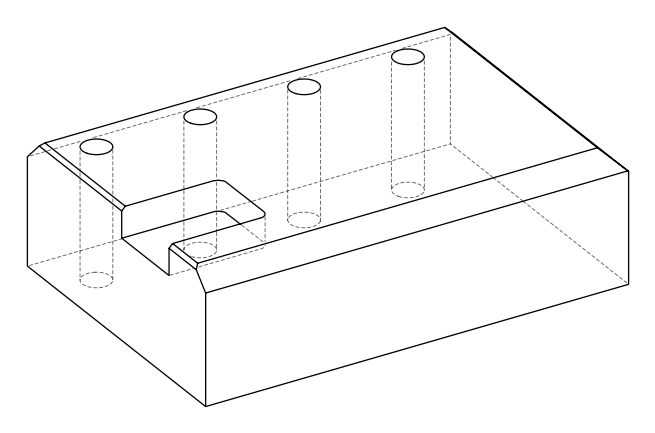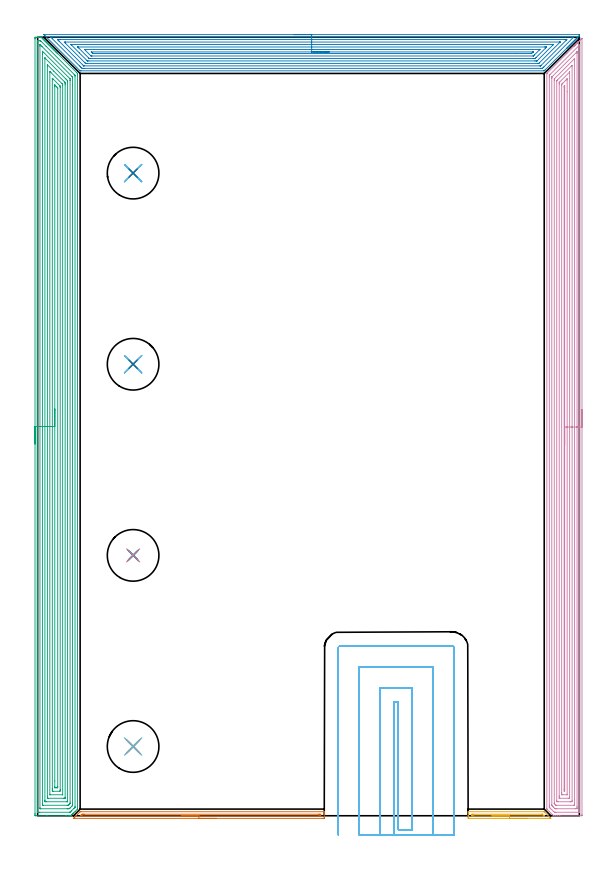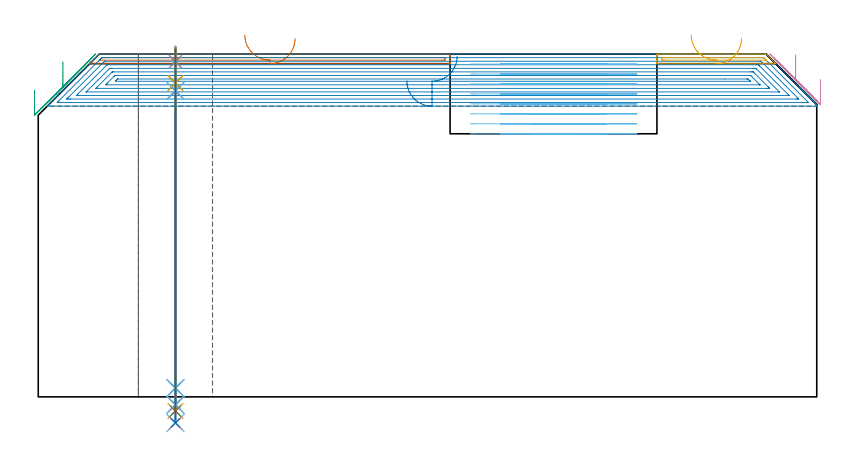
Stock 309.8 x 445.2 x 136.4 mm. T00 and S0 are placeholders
(PLAN: 26 operations, 18 tool changes, 106.1 min)
(1 AREA_MILL | FG_CHAMFER_SURFACE | UGT0205_001 | 2.42 min | 1074 mm3)
(2 AREA_MILL_1 | FG_CHAMFER_SURFACE_1 | UGT0205_001 | 18.59 min | 65993 mm3)
(3 AREA_MILL_2 | FG_CHAMFER_SURFACE_2 | UGT0205_001 | 31.76 min | 127985 mm3)
(4 AREA_MILL_3 | FG_CHAMFER_SURFACE_3 | UGT0205_001 | 28 min | 87189 mm3)
(5 AREA_MILL_4 | FG_CHAMFER_SURFACE_4 | UGT0205_001 | 0.88 min | 338 mm3)
(6 MILL_SLOT | SLOT_PARTIAL_RECTANGULAR | UGT0201_008 | Follow Part, ap 4, ae 75% | 16.78 min | 273259 mm3)
(7 SPOT_DRILL | STEP1HOLE | NXT0321_9005460120000 | 0.05 min | 182 mm3)
(8 SPOT_DRILL_1 | STEP1HOLE_1 | NXT0321_9005460120000 | 0.05 min | 192 mm3)
(9 SPOT_DRILL_2 | STEP1HOLE_2 | NXT0321_9005460120000 | 0.05 min | 177 mm3)
(10 SPOT_DRILL_3 | STEP1HOLE_3 | NXT0321_9005460120000 | 0.05 min | 181 mm3)
(11 DRILL_BLIND_HOLE_INTO_CENTER | STEP1HOLE | UGT0301_196 | 0.06 min | 367 mm3)
(12 GUN_DRILL_THROUGH_HOLE | STEP1HOLE | UGT0307_003 | 0.63 min | 4798 mm3)
(13 SPADE_DRILL_TO_ENLARGE_THROUGH_HOLE | STEP1HOLE | UGT0306_009 | 0.58 min | 31247 mm3)
(14 DRILL_TO_ENLARGE_THROUGH_HOLE | STEP1HOLE | UGT0301_394 | 0.6 min | 56557 mm3)
(15 DRILL_BLIND_HOLE_INTO_CENTER_1 | STEP1HOLE_1 | UGT0301_196 | 0.06 min | 360 mm3)
(16 GUN_DRILL_THROUGH_HOLE_1 | STEP1HOLE_1 | UGT0307_003 | 0.63 min | 4789 mm3)
(17 SPADE_DRILL_TO_ENLARGE_THROUGH_HOLE_1 | STEP1HOLE_1 | UGT0306_009 | 0.58 min | 31264 mm3)
(18 DRILL_TO_ENLARGE_THROUGH_HOLE_1 | STEP1HOLE_1 | UGT0301_394 | 0.6 min | 56546 mm3)
(19 DRILL_BLIND_HOLE_INTO_CENTER_2 | STEP1HOLE_2 | UGT0301_196 | 0.06 min | 378 mm3)
(20 GUN_DRILL_THROUGH_HOLE_2 | STEP1HOLE_2 | UGT0307_003 | 0.63 min | 4797 mm3)
(21 SPADE_DRILL_TO_ENLARGE_THROUGH_HOLE_2 | STEP1HOLE_2 | UGT0306_009 | 0.58 min | 31247 mm3)
(22 DRILL_TO_ENLARGE_THROUGH_HOLE_2 | STEP1HOLE_2 | UGT0301_394 | 0.6 min | 56531 mm3)
(23 DRILL_BLIND_HOLE_INTO_CENTER_3 | STEP1HOLE_3 | UGT0301_196 | 0.06 min | 382 mm3)
(24 GUN_DRILL_THROUGH_HOLE_3 | STEP1HOLE_3 | UGT0307_003 | 0.63 min | 4780 mm3)
(25 SPADE_DRILL_TO_ENLARGE_THROUGH_HOLE_3 | STEP1HOLE_3 | UGT0306_009 | 0.58 min | 31259 mm3)
(26 DRILL_TO_ENLARGE_THROUGH_HOLE_3 | STEP1HOLE_3 | UGT0301_394 | 0.6 min | 56565 mm3)
(TOOL UGT0205_001 | Chamfer Mill 20 x 3 x 45 deg. | D20 FL50 Z2)
(TOOL UGT0201_008 | End Mill 16 mm | D16 FL32 Z4)
(TOOL NXT0321_9005460120000 | NC Spot Drill, 142deg, 12mm, Carbide, Uncoated | D12 PA142 FL30 Z2)
(TOOL UGT0301_196 | Twist Drill 7.7 mm | D7.7 PA118 FL73 Z2)
(TOOL UGT0307_003 | Gun Drill 7 mm | D7 PA130 FL24 Z1)
(TOOL UGT0306_009 | Spade Drill 18.5mm | D18.5 PA132 FL10 Z2)
(TOOL UGT0301_394 | Twist Drill 29.5 mm | D29.5 PA118 FL165 Z2)
(OP 1 AREA_MILL)
G17 G21 G94 G90
T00 M6
G54
G17 G0 G90 X102.2 Y-1.5 S1061 M3
G43 Z146.4 H0
Z142.6
G94 G1 X102.162 Z141.728 F250.
X102.048 Z140.864
X101.859 Z140.012
X101.597 Z139.18
X101.263 Z138.374
X100.86 Z137.6
X100.391 Z136.864
X99.86 Z136.172
X99.271 Z135.529
X98.628 Z134.94
X97.936 Z134.409
X97.2 Z133.94
X96.426 Z133.537
X95.62 Z133.203
X94.788 Z132.941
X93.936 Z132.752
X93.072 Z132.638
X92.2 Z132.6
X20.748
X20.531 Y-1.494 Z132.604
X20.519 Y-1.492 Z132.605
X20.531 Y-1.468 Z132.63
X20.884 Y-1.115 Z132.985
X21.064 Y-0.934 Z133.162
X21.127 Y-0.872 Z133.227
X21.299 Y-0.701 Z133.398
X21.36 Y-0.638 Z133.459
X21.425 Y-0.574 Z133.525
X21.594 Y-0.406 Z133.693
X21.657 Y-0.341 Z133.755
X21.723 Y-0.276 Z133.823
X21.889 Y-0.11 Z133.989
X21.953 Y-0.045 Z134.052
X22.021 Y0.022 Z134.121
X22.915 Y0.916 Z135.015
X24.231 Y2.231 Z136.33
X24.296 Y2.294 Z136.392
X24.703 Y2.3 Z136.4
X163.72
X163.89 Y2.297 Z136.388
X163.893 Y2.253 Z136.345
X163.9 Y1.844 Z135.944
Y1.562 Z135.661
Y0.845 Z134.94
Y-0.403 Z133.694
X163.897 Y-0.934 Z133.16
X163.892 Y-1.491 Z132.605
X163.835 Y-1.493 Z132.603
X163.273 Y-1.5 Z132.6
X92.2
Y-0.086 Z134.014
X25.597
X24.741 Y-0.083 Z134.017
X24.703 Y-0.08 Z134.02
X24.417 Y-0.045 Z134.055
X24.556 Y0.101 Z134.201
X24.703 Y0.252 Z134.352
X25.002 Y0.547 Z134.647
X25.307 Y0.845 Z134.945
X25.562 Y0.88 Z134.98
X25.597 Y0.882 Z134.982
X26.45 Y0.886 Z134.986
X26.491
X160.55
X161.446 Y0.883 Z134.983
X161.485 Y0.881 Z134.981
X161.89 Y0.845 Z134.945
X161.895 Y0.437 Z134.537
X161.89 Y-0.045 Z134.055
X161.522 Y-0.081 Z134.019
X161.485 Y-0.083 Z134.017
X160.632 Y-0.086 Z134.014
X92.2
X91.328 Z134.052
X90.463 Z134.166
X89.612 Z134.355
X88.78 Z134.617
X87.974 Z134.951
X87.2 Z135.354
X86.464 Z135.823
X85.772 Z136.354
X85.129 Z136.943
X84.54 Z137.586
X84.008 Z138.279
X83.54 Z139.014
X83.137 Z139.788
X82.803 Z140.594
X82.541 Z141.426
X82.352 Z142.278
X82.238 Z143.143
X82.2 Z144.014
G0 Z146.4
M5
M2
(OP 2 AREA_MILL_1)
G17 G21 G94 G90
T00 M6
G54
G17 G0 G90 X146.7 Y446.7 S1061 M3
G43 Z146.4 H0
Z125.7
G94 G1 X146.738 Z124.828 F250.
X146.852 Z123.963
X147.041 Z123.112
X147.303 Z122.28
X147.637 Z121.474
X148.04 Z120.7
X148.508 Z119.964
X149.039 Z119.272
X149.629 Z118.629
X150.272 Z118.04
X150.964 Z117.508
X151.7 Z117.04
X152.474 Z116.637
X153.28 Z116.303
X154.112 Z116.041
X154.963 Z115.852
X155.828 Z115.738
X156.7 Z115.7
X309.616
X309.671 Y446.698 Z115.702
X309.799 Y446.691 Z115.705
X309.8 Y446.238 Z116.161
Y446.186 Z116.212
X309.796 Y446.135 Z116.263
X309.794 Y446.105 Z116.292
X309.765 Y446.069 Z116.329
X309.623 Y445.923 Z116.477
X309.169 Y445.469 Z116.931
X308.947 Y445.246 Z117.151
X308.871 Y445.171 Z117.228
X308.725 Y445.025 Z117.374
X308.651 Y444.949 Z117.447
X308.573 Y444.873 Z117.526
X308.43 Y444.73 Z117.669
X308.354 Y444.653 Z117.744
X308.275 Y444.575 Z117.825
X308.135 Y444.435 Z117.964
X308.058 Y444.356 Z118.04
X307.977 Y444.277 Z118.123
X307.84 Y444.14 Z118.259
X307.761 Y444.06 Z118.337
X307.679 Y443.979 Z118.421
X307.545 Y443.845 Z118.554
X307.465 Y443.763 Z118.633
X307.381 Y443.68 Z118.719
X307.25 Y443.55 Z118.849
X307.168 Y443.466 Z118.93
X307.083 Y443.382 Z119.017
X306.955 Y443.255 Z119.144
X306.872 Y443.17 Z119.226
X306.785 Y443.084 Z119.315
X306.66 Y442.96 Z119.439
X306.575 Y442.873 Z119.523
X306.487 Y442.786 Z119.613
X306.365 Y442.665 Z119.734
X306.279 Y442.577 Z119.819
X306.189 Y442.488 Z119.911
X306.07 Y442.37 Z120.029
X305.982 Y442.28 Z120.116
X305.89 Y442.19 Z120.209
X305.775 Y442.075 Z120.324
X305.686 Y441.984 Z120.412
X305.592 Y441.892 Z120.507
X305.48 Y441.78 Z120.62
X305.389 Y441.687 Z120.709
X305.294 Y441.594 Z120.805
X305.185 Y441.485 Z120.915
X305.093 Y441.391 Z121.005
X304.996 Y441.296 Z121.104
X304.89 Y441.19 Z121.21
X304.796 Y441.094 Z121.302
X304.698 Y440.998 Z121.402
X304.595 Y440.895 Z121.505
X304.5 Y440.798 Z121.598
X304.4 Y440.7 Z121.7
X304.3 Y440.6 Z121.8
X304.203 Y440.501 Z121.895
X304.102 Y440.402 Z121.998
X304.005 Y440.305 Z122.095
X303.907 Y440.205 Z122.191
X303.804 Y440.104 Z122.296
X303.71 Y440.01 Z122.39
X303.61 Y439.908 Z122.488
X303.506 Y439.806 Z122.594
X303.415 Y439.715 Z122.685
X303.314 Y439.612 Z122.784
X303.208 Y439.507 Z122.892
X303.12 Y439.42 Z122.98
X303.017 Y439.315 Z123.081
X302.91 Y439.209 Z123.19
X302.825 Y439.125 Z123.275
X302.721 Y439.019 Z123.377
X302.612 Y438.911 Z123.488
X302.53 Y438.83 Z123.57
X302.424 Y438.722 Z123.674
X290.267 Y426.565 Z135.832
X290.027 Y426.327 Z136.072
X289.944 Y426.244 Z136.155
X289.777 Y426.079 Z136.318
X289.695 Y426.004 Z136.389
X289.496 Y426. Z136.4
X24.798
X24.3 Y426.007 Z136.393
X24.279 Y426.021 Z136.378
X4.163 Y446.135 Z116.261
X3.972 Y446.328 Z116.072
X3.932 Y446.368 Z116.032
X3.719 Y446.58 Z115.818
X3.634 Y446.669 Z115.729
X3.617 Y446.694 Z115.703
X3.634 Y446.699 Z115.699
X156.7 Y446.7 Z115.7
Y445.286 Z117.114
X305.552
X306.448 Y445.284 Z117.116
X306.487 Y445.282 Z117.118
X306.51 Y445.279 Z117.121
X306.49 Y445.239 Z117.161
X289.496 Y428.245 Z134.155
X289.098 Y427.85 Z134.55
X288.697 Y427.454 Z134.946
X288.665 Y427.426 Z134.974
X288.636 Y427.42 Z134.98
X288.602 Y427.418 Z134.982
X287.748 Y427.414 Z134.986
X26.627
X25.73 Y427.417 Z134.983
X25.692 Y427.419 Z134.981
X25.307 Y427.454 Z134.946
X24.798 Y427.954 Z134.446
X24.406 Y428.344 Z134.056
X23.904 Y428.846 Z133.554
X8.394 Y444.356 Z118.044
X7.807 Y444.946 Z117.454
X7.516 Y445.246 Z117.154
X7.773 Y445.28 Z117.12
X7.807 Y445.282 Z117.118
X8.661 Y445.286 Z117.114
X156.7
Y443.872 Z118.528
X301.608 Y443.871 Z118.529
X302.015 Y443.87 Z118.53
X302.507 Y443.867 Z118.533
X302.572 Y443.865 Z118.535
X302.639 Y443.85 Z118.55
X302.583 Y443.791 Z118.609
X302.266 Y443.466 Z118.934
X287.871 Y429.071 Z133.329
X287.707 Y428.91 Z133.49
X287.638 Y428.849 Z133.551
X287.612 Y428.835 Z133.565
X287.585 Y428.833 Z133.567
X287.464 Y428.83 Z133.57
X287.22 Y428.829 Z133.571
X26.587
X26.451 Y428.83 Z133.57
X26.402 Y428.833 Z133.567
X26.378 Y428.835 Z133.565
X26.36 Y428.85 Z133.55
X26.279 Y428.926 Z133.474
X25.966 Y429.234 Z133.166
X12.279 Y442.92 Z119.48
X11.735 Y443.466 Z118.934
X11.384 Y443.823 Z118.577
X11.352 Y443.865 Z118.535
X11.384 Y443.866 Z118.534
X11.873 Y443.87 Z118.53
X12.279 Y443.871 Z118.529
X12.766 Y443.872 Z118.528
X156.7
Y442.457 Z119.943
X298.559
X298.712 Y442.456 Z119.944
X298.788 Y442.454 Z119.946
X298.796 Y442.452 Z119.948
X298.797 Y442.45 Z119.95
X298.788 Y442.439 Z119.961
X298.684 Y442.333 Z120.067
X298.55 Y442.199 Z120.201
X287.089 Y430.738 Z131.662
X286.813 Y430.463 Z131.937
X286.639 Y430.296 Z132.104
X286.59 Y430.251 Z132.149
X286.499 Y430.248 Z132.152
X286.306 Y430.245 Z132.155
X285.919 Y430.243 Z132.157
X285.799
X28.255
X27.481 Y430.247 Z132.153
X27.431 Y430.25 Z132.15
X27.407 Y430.253 Z132.147
X27.38 Y430.277 Z132.123
X27.271 Y430.381 Z132.019
X27.058 Y430.592 Z131.808
X15.856 Y441.794 Z120.606
X15.217 Y442.45 Z119.95
X15.856 Y442.456 Z119.944
X15.976 Y442.457 Z119.943
X156.7
Y441.043 Z121.357
X294.615
X294.807 Y441.041 Z121.359
X294.861 Y441.04 Z121.36
X294.921 Y441.036 Z121.364
X294.89 Y440.996 Z121.404
X294.861 Y440.961 Z121.439
X294.78 Y440.879 Z121.521
X294.7 Y440.798 Z121.602
X285.804 Y431.902 Z130.498
X285.646 Y431.748 Z130.652
X285.587 Y431.693 Z130.707
X285.562 Y431.672 Z130.728
X285.516 Y431.664 Z130.736
X285.268 Y431.66 Z130.74
X285.025 Y431.658 Z130.742
X284.377 Y431.657 Z130.743
X29.269
X28.618 Y431.661 Z130.739
X28.5 Y431.664 Z130.736
X28.441 Y431.669 Z130.731
X28.375 Y431.728 Z130.672
X28.198 Y431.902 Z130.498
X23.835 Y436.263 Z126.137
X19.301 Y440.798 Z121.602
X19.172 Y440.93 Z121.47
X19.089 Y441.019 Z121.381
X19.072 Y441.039 Z121.361
X19.076 Y441.04 Z121.36
X19.104 Y441.042 Z121.358
X19.186 Y441.043 Z121.357
X156.7
Y439.629 Z122.771
X289.777
X290.39 Y439.628 Z122.772
X290.674 Y439.626 Z122.774
X290.91 Y439.622 Z122.778
X291.055 Y439.614 Z122.786
X290.953 Y439.506 Z122.894
X290.875 Y439.426 Z122.974
X290.471 Y439.019 Z123.381
X285.025 Y433.572 Z128.828
X284.629 Y433.185 Z129.215
X284.554 Y433.114 Z129.286
X284.509 Y433.078 Z129.322
X284.437 Y433.077 Z129.323
X284.13 Y433.073 Z129.327
X283.849 Y433.072 Z129.328
X283.236 Y433.071 Z129.329
X29.883
X29.576 Y433.073 Z129.327
X29.501 Y433.076 Z129.324
X29.486 Y433.078 Z129.322
X29.46 Y433.097 Z129.303
X29.408 Y433.144 Z129.256
X29.269 Y433.279 Z129.121
X23.529 Y439.019 Z123.381
X23.01 Y439.54 Z122.86
X22.945 Y439.612 Z122.788
X22.938 Y439.621 Z122.779
X22.949 Y439.623 Z122.777
X23.01 Y439.626 Z122.774
X23.291 Y439.628 Z122.772
X156.7 Y439.629 Z122.771
Y438.215 Z124.185
X286.899 Y438.214 Z124.186
X287.071 Y438.213 Z124.187
X287.185 Y438.209 Z124.191
X287.201 Y438.206 Z124.194
X287.199 Y438.202 Z124.198
X287.184 Y438.183 Z124.217
X287.132 Y438.129 Z124.271
X286.973 Y437.97 Z124.43
X284.13 Y435.127 Z127.273
X283.851 Y434.849 Z127.551
X283.567 Y434.571 Z127.829
X283.5 Y434.509 Z127.891
X283.462 Y434.492 Z127.908
X283.408 Y434.489 Z127.911
X283.321 Y434.486 Z127.914
X31.058 Y434.485 Z127.915
X30.972 Y434.486 Z127.914
X30.8 Y434.49 Z127.91
X30.51 Y434.499 Z127.901
X30.433 Y434.571 Z127.829
X30.164 Y434.834 Z127.566
X27.481 Y437.517 Z124.883
X26.88 Y438.129 Z124.271
X26.81 Y438.208 Z124.192
X27.395 Y438.215 Z124.185
X156.7
Y436.801 Z125.599
X283.13 Y436.8 Z125.6
X283.236 Y436.799 Z125.601
X283.283 Y436.797 Z125.603
X283.333 Y436.792 Z125.608
X283.3 Y436.751 Z125.649
X283.276 Y436.724 Z125.676
X283.236 Y436.683 Z125.717
X282.903 Y436.35 Z126.05
X282.623 Y436.071 Z126.329
X282.526 Y435.978 Z126.422
X282.45 Y435.908 Z126.492
X282.342 Y435.905 Z126.495
X281.899 Y435.901 Z126.499
X273.219 Y435.9 Z126.5
X31.68
X31.6 Y435.903 Z126.497
X31.557 Y435.906 Z126.494
X31.531 Y435.928 Z126.472
X31.097 Y436.35 Z126.05
X31.058 Y436.389 Z126.011
X30.693 Y436.765 Z125.635
X30.669 Y436.795 Z125.605
X30.689 Y436.798 Z125.602
X30.731 Y436.8 Z125.6
X156.7 Y436.801 Z125.599
X157.571 Z125.637
X158.436 Z125.751
X159.288 Z125.94
X160.12 Z126.203
X160.926 Z126.536
X161.7 Z126.939
X162.436 Z127.408
X163.128 Z127.939
X163.771 Z128.528
X164.36 Z129.172
X164.891 Z129.864
X165.36 Z130.599
X165.763 Z131.373
X166.097 Z132.179
X166.359 Z133.011
X166.548 Z133.863
X166.662 Z134.728
X166.7 Z135.599
G0 Z146.4
M5
M2
(OP 3 AREA_MILL_2)
G17 G21 G94 G90
T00 M6
G54
G17 G0 G90 X-1.5 Y212.6 S1061 M3
G43 Z146.4 H0
Z122.1
G94 G1 Y212.638 Z121.228 F250.
Y212.752 Z120.364
Y212.941 Z119.512
Y213.203 Z118.68
Y213.537 Z117.874
Y213.94 Z117.1
Y214.408 Z116.364
Y214.94 Z115.672
Y215.529 Z115.029
Y216.172 Z114.44
Y216.864 Z113.909
Y217.6 Z113.44
Y218.374 Z113.037
Y219.18 Z112.703
Y220.012 Z112.441
Y220.864 Z112.252
Y221.728 Z112.138
Y222.6 Z112.1
Y444.267
X-1.499 Y444.583 Z112.101
X-1.492 Y445.153 Z112.103
X-1.49 Y445.192 Z112.105
X-0.924 Y445.2 Z112.67
X-0.374 Z113.223
X-0.034 Z113.562
X0.517 Z114.113
X0.856 Z114.451
X1.682 Z115.281
X1.747 Z115.345
X2.091 Y445.199 Z115.688
X2.122 Y445.178 Z115.721
X2.192 Y445.109 Z115.791
X2.4 Y444.9 Z116.
X2.637 Y444.665 Z116.233
X2.718 Y444.583 Z116.317
X2.853 Y444.447 Z116.452
X2.934 Y444.368 Z116.53
X3.015 Y444.285 Z116.614
X3.149 Y444.152 Z116.748
X3.231 Y444.071 Z116.827
X3.313 Y443.987 Z116.912
X3.445 Y443.856 Z117.044
X3.527 Y443.774 Z117.124
X3.611 Y443.69 Z117.21
X3.74 Y443.56 Z117.34
X3.824 Y443.478 Z117.42
X3.909 Y443.392 Z117.508
X4.036 Y443.264 Z117.635
X4.121 Y443.181 Z117.717
X4.206 Y443.094 Z117.806
X4.332 Y442.968 Z117.931
X4.418 Y442.884 Z118.014
X4.504 Y442.796 Z118.103
X4.628 Y442.672 Z118.227
X4.715 Y442.587 Z118.311
X4.802 Y442.498 Z118.401
X4.924 Y442.377 Z118.523
X5.011 Y442.29 Z118.607
X5.1 Y442.201 Z118.699
X5.219 Y442.081 Z118.819
X5.308 Y441.994 Z118.904
X5.397 Y441.903 Z118.997
X5.515 Y441.785 Z119.114
X5.605 Y441.697 Z119.201
X5.695 Y441.605 Z119.294
X5.811 Y441.489 Z119.41
X5.902 Y441.4 Z119.498
X5.993 Y441.307 Z119.592
X6.107 Y441.193 Z119.706
X6.198 Y441.103 Z119.794
X6.291 Y441.01 Z119.89
X6.403 Y440.898 Z120.002
X6.495 Y440.807 Z120.091
X6.588 Y440.712 Z120.188
X6.698 Y440.602 Z120.298
X6.792 Y440.51 Z120.388
X6.886 Y440.414 Z120.486
X6.994 Y440.306 Z120.594
X7.089 Y440.213 Z120.685
X7.184 Y440.116 Z120.783
X7.29 Y440.01 Z120.889
X7.385 Y439.916 Z120.982
X7.482 Y439.819 Z121.081
X7.586 Y439.714 Z121.185
X7.682 Y439.62 Z121.278
X7.779 Y439.521 Z121.379
X7.882 Y439.419 Z121.481
X7.979 Y439.323 Z121.575
X8.077 Y439.223 Z121.677
X8.177 Y439.123 Z121.777
X8.276 Y439.026 Z121.872
X8.375 Y438.925 Z121.974
X8.473 Y438.827 Z122.073
X8.573 Y438.729 Z122.169
X8.673 Y438.628 Z122.272
X8.769 Y438.531 Z122.368
X8.869 Y438.432 Z122.465
X8.97 Y438.33 Z122.57
X9.065 Y438.235 Z122.664
X9.166 Y438.136 Z122.762
X9.268 Y438.032 Z122.868
X9.361 Y437.94 Z122.96
X9.463 Y437.839 Z123.059
X9.566 Y437.734 Z123.165
X9.656 Y437.644 Z123.256
X9.76 Y437.542 Z123.356
X9.864 Y437.436 Z123.463
X9.952 Y437.348 Z123.552
X10.056 Y437.245 Z123.653
X10.161 Y437.139 Z123.761
X10.248 Y437.052 Z123.848
X10.353 Y436.949 Z123.949
X10.459 Y436.841 Z124.059
X10.544 Y436.756 Z124.143
X10.65 Y436.652 Z124.246
X10.757 Y436.543 Z124.357
X10.84 Y436.46 Z124.439
X10.947 Y436.355 Z124.543
X11.055 Y436.245 Z124.654
X11.135 Y436.165 Z124.735
X11.244 Y436.058 Z124.84
X11.352 Y435.948 Z124.952
X11.431 Y435.869 Z125.031
X11.54 Y435.761 Z125.136
X22.224 Y425.077 Z135.821
X22.688 Y424.612 Z136.286
X22.799 Y424.495 Z136.386
X22.8 Y424.037 Z136.4
Y4.19
Y3.805 Z136.384
X22.705 Y3.703 Z136.3
X22.669 Y3.668 Z136.267
X21.404 Y2.404 Z135.003
X20.511 Y1.51 Z134.11
X20.444 Y1.442 Z134.04
X20.377 Y1.376 Z133.976
X20.213 Y1.213 Z133.812
X20.147 Y1.145 Z133.743
X20.081 Y1.081 Z133.68
X19.915 Y0.915 Z133.514
X19.85 Y0.848 Z133.447
X19.785 Y0.785 Z133.384
X19.618 Y0.617 Z133.217
X19.553 Y0.552 Z133.15
X19.364 Y0.364 Z132.964
X19.319 Y0.319 Z132.919
X19.108 Y0.107 Z132.706
X19.02 Y0.022 Z132.618
X18.991 Y0.001 Z132.588
X18.663 Y0. Z132.261
X18.598 Z132.197
X17.773 Z131.367
X16.542 Z130.139
X15.992 Z129.586
X5.308 Z118.905
X-0.924 Y0.001 Z112.673
X-1.147 Y0.003 Z112.45
X-1.492 Y0.008 Z112.106
X-1.493 Y0.046 Z112.104
X-1.498 Y0.617 Z112.102
X-1.5 Y1.195 Z112.1
Y222.6
X-0.086 Z113.514
X-0.085 Y442.9 Z113.515
X-0.083 Y443.004 Z113.517
X-0.077 Y443.19 Z113.523
X-0.034 Y443.192 Z113.566
X0.455 Y443.199 Z114.055
X0.856 Z114.456
X1.346 Y443.198 Z114.946
X1.545 Y443.194 Z115.145
X1.644 Y443.19 Z115.244
X1.747 Y443.093 Z115.347
X2.052 Y442.796 Z115.652
X4.912 Y439.938 Z118.512
X20.812 Y424.037 Z134.412
X21.334 Y423.508 Z134.934
X21.373 Y423.465 Z134.973
X21.381 Y423.299 Z134.981
X21.384 Y423.196 Z134.984
X21.385 Y423.144 Z134.985
X21.386 Y423.092 Z134.986
X21.385 Y5.032 Z134.985
X21.384 Y4.98 Z134.984
X21.379 Y4.877 Z134.979
X21.375 Y4.836 Z134.975
X21.364 Y4.821 Z134.964
X21.334 Y4.787 Z134.934
X21.038 Y4.488 Z134.638
X20.741 Y4.19 Z134.341
X19.254 Y2.704 Z132.854
X18.954 Y2.404 Z132.554
X18.807 Y2.26 Z132.407
X18.663 Y2.123 Z132.263
X18.539 Y2.01 Z132.139
X18.419 Y2.006 Z132.019
X18.174 Y2.001 Z131.774
X1.259 Y2. Z114.859
X0.856 Y2.001 Z114.456
X0.366 Y2.003 Z113.966
X-0.034 Y2.01 Z113.566
X-0.079 Y2.404 Z113.521
X-0.082 Y2.452 Z113.518
X-0.086 Y3.297 Z113.514
Y3.349
Y222.6
X1.328 Z114.928
X1.329 Y440.116 Z114.929
X1.33 Y440.534 Z114.93
X1.334 Y441.01 Z114.934
X1.335 Y441.047 Z114.935
X1.383 Y441.01 Z114.983
X1.747 Y440.652 Z115.347
X2.284 Y440.116 Z115.884
X2.637 Y439.764 Z116.237
X19.553 Y422.847 Z133.153
X19.85 Y422.547 Z133.45
X19.923 Y422.47 Z133.523
X19.957 Y422.432 Z133.557
X19.964 Y422.389 Z133.564
X19.967 Y422.251 Z133.567
X19.97 Y421.832 Z133.57
X19.971 Y417.706 Z133.571
Y6.87
X19.97 Y6.452 Z133.57
X19.966 Y5.977 Z133.566
X19.964 Y5.877 Z133.564
X19.9 Y5.807 Z133.5
X19.813 Y5.716 Z133.413
X19.553 Y5.453 Z133.153
X19.369 Y5.268 Z132.969
X18.663 Y4.562 Z132.263
X18.477 Y4.377 Z132.077
X18.288 Y4.19 Z131.888
X18.116 Y4.027 Z131.716
X17.954 Y4.009 Z131.554
X17.773 Y4.005 Z131.373
X17.072 Y4. Z130.672
X16.882 Z130.482
X1.747 Y4.001 Z115.347
X1.557 Y4.002 Z115.157
X1.431 Y4.006 Z115.031
X1.336 Y4.01 Z114.936
X1.334 Y4.051 Z114.934
X1.331 Y4.19 Z114.931
X1.329 Y4.609 Z114.929
X1.328 Y222.6 Z114.928
X2.743 Z116.343
Y435.65
X2.744 Y436.436 Z116.344
X2.746 Y436.543 Z116.346
X2.762 Y437.178 Z116.362
X3.407 Y436.543 Z117.007
X3.527 Y436.424 Z117.127
X18.182 Y421.768 Z131.782
X18.387 Y421.561 Z131.987
X18.488 Y421.455 Z132.088
X18.537 Y421.402 Z132.137
X18.55 Y421.357 Z132.15
X18.557 Y420.571 Z132.157
Y420.464
Y7.764
X18.552 Y6.981 Z132.152
X18.55 Y6.928 Z132.15
X18.512 Y6.87 Z132.112
X18.144 Y6.498 Z131.744
X17.773 Y6.127 Z131.373
X17.695 Y6.055 Z131.295
X17.639 Y6.01 Z131.239
X17.533 Y6.007 Z131.133
X17.316 Y6.003 Z130.916
X16.882 Y6. Z130.482
X3.085 Y6.001 Z116.685
X2.875 Y6.003 Z116.475
X2.77 Y6.008 Z116.37
X2.75 Y6.01 Z116.35
X2.748 Y6.025 Z116.348
X2.746 Y6.065 Z116.346
X2.743 Y6.764 Z116.343
Y6.87
Y222.6
X4.157 Z117.757
Y432.97
X4.158 Y433.23 Z117.758
X4.161 Y433.318 Z117.761
X4.162 Y433.323 Z117.762
X4.167 Z117.767
X4.227 Y433.269 Z117.827
X4.304 Y433.196 Z117.904
X4.418 Y433.084 Z118.018
X4.532 Y432.97 Z118.132
X16.144 Y421.357 Z129.744
X16.882 Y420.614 Z130.482
X17.027 Y420.464 Z130.627
X17.136 Y420.328 Z130.736
X17.138 Y420.207 Z130.738
X17.142 Y419.571 Z130.742
X17.143 Y419.309 Z130.743
Y8.396
X17.141 Y8.134 Z130.741
X17.139 Y8.059 Z130.739
X17.136 Y8.019 Z130.736
X17.126 Y8.01 Z130.726
X17.046 Y8.006 Z130.646
X16.882 Y8.002 Z130.482
X16.646 Y8. Z130.246
X5.072 Z118.672
X4.418 Y8.002 Z118.018
X4.176 Y8.006 Z117.776
X4.163 Y8.016 Z117.763
X4.161 Y8.021 Z117.761
X4.158 Y8.657 Z117.758
X4.157 Y8.918 Z117.757
Y222.6
X5.571 Z119.171
Y428.504
X5.572 Y429.132 Z119.172
X5.576 Y429.397 Z119.176
X5.578 Y429.455 Z119.178
X5.581 Y429.461 Z119.181
X5.589 Y429.455 Z119.189
X5.654 Y429.397 Z119.254
X9.229 Y425.824 Z122.829
X15.48 Y419.571 Z129.08
X15.607 Y419.439 Z129.207
X15.706 Y419.335 Z129.306
X15.722 Y419.292 Z129.322
X15.723 Y419.255 Z129.323
X15.728 Y418.943 Z129.328
X15.729 Y418.677 Z129.329
Y418.048
X15.728 Y10.443 Z129.328
X15.726 Y10.129 Z129.326
X15.724 Y10.051 Z129.324
X15.722 Y10.019 Z129.322
X15.69 Y10.01 Z129.29
X15.54 Y10.003 Z129.14
X15.102 Y10.001 Z128.702
X14.653 Y10. Z128.253
X6.198 Y10.001 Z119.798
X5.747 Y10.003 Z119.347
X5.603 Y10.01 Z119.203
X5.578 Y10.018 Z119.178
X5.576 Y10.067 Z119.176
X5.573 Y10.178 Z119.173
X5.572 Y10.443 Z119.172
X5.571 Y11.073 Z119.171
Y222.6
X6.985 Z120.585
X6.986 Y425.345 Z120.586
X6.987 Y425.483 Z120.587
X6.99 Y425.593 Z120.59
X6.992 Y425.605 Z120.592
X6.993 Y425.606 Z120.593
X7.005 Y425.596 Z120.605
X7.089 Y425.514 Z120.689
X7.672 Y424.93 Z121.272
X13.925 Y418.677 Z127.525
X14.211 Y418.388 Z127.811
X14.284 Y418.31 Z127.884
X14.299 Y418.292 Z127.899
X14.308 Y418.232 Z127.908
X14.311 Y418.095 Z127.911
X14.314 Y417.888 Z127.914
Y12.23
X14.313 Y12.128 Z127.913
X14.308 Y12.024 Z127.908
X14.306 Y12.009 Z127.906
X14.296 Y12.006 Z127.896
X14.269 Y12.003 Z127.869
X14.211 Y12.001 Z127.811
X7.317 Z120.917
X7.089 Y12.004 Z120.689
X7.013 Y12.009 Z120.613
X6.992 Y12.011 Z120.592
X6.989 Y12.058 Z120.589
X6.987 Y12.126 Z120.587
X6.986 Y12.23 Z120.586
X6.985 Y12.334 Z120.585
Y222.6
X8.4 Z122.
Y421.357
X8.401 Y421.643 Z122.001
X8.402 Y421.692 Z122.002
X8.405 Y421.729 Z122.005
X8.468 Y421.673 Z122.068
X8.796 Y421.357 Z122.396
X12.431 Y417.722 Z126.031
X12.843 Y417.302 Z126.443
X12.891 Y417.25 Z126.491
X12.896 Y417.173 Z126.496
X12.899 Y417.048 Z126.499
X12.9 Y416.891 Z126.5
Y416.419
Y14.91
X12.898 Y14.441 Z126.498
X12.893 Y14.017 Z126.493
X12.447 Y14. Z126.047
X12.431 Z126.031
X8.869 Y14.001 Z122.469
X8.407 Y14.017 Z122.007
X8.402 Y14.486 Z122.002
X8.4 Y14.91 Z122.
Y15.381
Y222.6
X9.814 Z123.414
Y416.891
X9.816 Y417.727 Z123.416
X9.818 Y417.784 Z123.418
X9.824 Y417.869 Z123.424
X9.849 Y417.851 Z123.449
X9.859 Y417.843 Z123.459
X9.92 Y417.784 Z123.52
X10.65 Y417.054 Z124.25
X10.813 Y416.891 Z124.413
X10.976 Y416.724 Z124.576
X11.305 Y416.387 Z124.905
X11.479 Y416.204 Z125.079
X11.482 Y416.156 Z125.082
X11.485 Y416.053 Z125.085
X11.486 Y16.696 Z125.086
X11.484 Y16.277 Z125.084
X11.481 Y16.068 Z125.081
X11.48 Y16.023 Z125.08
X11.442 Y16.01 Z125.042
X11.34 Y16.004 Z124.94
X10.65 Y16.001 Z124.25
X10.454 Y16. Z124.054
X9.902 Y16.004 Z123.502
X9.839 Y16.007 Z123.439
X9.822 Y16.01 Z123.422
X9.82 Y16.023 Z123.42
X9.817 Y16.069 Z123.417
X9.815 Y16.26 Z123.415
X9.814 Y16.642 Z123.414
Y19.86
Y222.6
Y223.472 Z123.452
Y224.336 Z123.566
Y225.188 Z123.755
Y226.02 Z124.017
Y226.826 Z124.351
Y227.6 Z124.754
Y228.336 Z125.222
Y229.028 Z125.753
Y229.671 Z126.343
Y230.26 Z126.986
Y230.792 Z127.678
Y231.26 Z128.414
Y231.663 Z129.188
Y231.997 Z129.994
Y232.259 Z130.826
Y232.448 Z131.677
Y232.562 Z132.542
Y232.6 Z133.414
G0 Z146.4
M5
M2
(OP 4 AREA_MILL_3)
G17 G21 G94 G90
T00 M6
G54
G17 G0 G90 X311.3 Y232.3 S1061 M3
G43 Z146.4 H0
Z126.3
G94 G1 Y232.262 Z125.428 F250.
Y232.148 Z124.563
Y231.959 Z123.712
Y231.697 Z122.88
Y231.363 Z122.074
Y230.96 Z121.3
Y230.492 Z120.564
Y229.961 Z119.872
Y229.371 Z119.229
Y228.728 Z118.639
Y228.036 Z118.108
Y227.3 Z117.64
Y226.526 Z117.237
Y225.72 Z116.903
Y224.888 Z116.641
Y224.037 Z116.452
Y223.172 Z116.338
Y222.3 Z116.3
Y0.625
X311.295 Y0.13 Z116.303
X311.292 Y0.01 Z116.306
X311.167 Y0. Z116.43
X298.617 Z128.978
X297.212 Z130.385
X295.985 Z131.61
X295.107 Y0.001 Z132.491
X295.008 Y0.003 Z132.589
X294.974 Y0.029 Z132.625
X294.847 Y0.153 Z132.752
X294.23 Y0.769 Z133.367
X291.496 Y3.504 Z136.103
X291.343 Y3.659 Z136.254
X291.2 Y3.805 Z136.385
Y4.2 Z136.4
Y424.31
X291.203 Y424.495 Z136.389
X291.337 Y424.638 Z136.262
X302.63 Y435.93 Z124.969
X306.515 Y439.817 Z121.081
X306.652 Y439.953 Z120.946
X306.815 Y440.116 Z120.783
X306.954 Y440.256 Z120.641
X307.099 Y440.4 Z120.499
X307.246 Y440.547 Z120.352
X307.393 Y440.695 Z120.202
X307.545 Y440.847 Z120.052
X307.677 Y440.978 Z119.921
X307.832 Y441.134 Z119.763
X308.336 Y441.636 Z119.264
X308.589 Y441.889 Z119.01
X308.709 Y442.011 Z118.887
X309.044 Y442.344 Z118.555
X309.264 Y442.564 Z118.336
X309.482 Y442.783 Z118.116
X309.587 Y442.889 Z118.009
X310.026 Y443.326 Z117.574
X310.464 Y443.766 Z117.132
X310.675 Y443.975 Z116.925
X310.708 Y444.008 Z116.891
X311.182 Y444.483 Z116.417
X311.274 Y444.571 Z116.324
X311.294 Y444.583 Z116.303
X311.299 Y444.571 Z116.299
X311.3 Y222.3 Z116.3
X309.886 Z117.714
Y2.413
X309.884 Y2.037 Z117.716
X309.882 Y2.015 Z117.718
X309.88 Y2.011 Z117.72
X309.868 Y2.007 Z117.732
X309.796 Y2.003 Z117.804
X309.688 Y2.001 Z117.912
X309.553 Y2. Z118.047
X296.389 Y2.001 Z131.211
X295.985 Y2.004 Z131.615
X295.502 Y2.01 Z132.098
X295.107 Y2.352 Z132.493
X295.04 Y2.413 Z132.56
X293.352 Y4.098 Z134.248
X293.25 Y4.2 Z134.35
X293.144 Y4.309 Z134.456
X292.92 Y4.541 Z134.68
X292.621 Y4.863 Z134.979
X292.618 Y4.948 Z134.982
X292.616 Y5.094 Z134.984
X292.614 Y5.846 Z134.986
Y5.988
Y422.523
X292.617 Y423.272 Z134.983
X292.619 Y423.416 Z134.981
X292.621 Y423.458 Z134.979
X292.658 Y423.5 Z134.942
X292.727 Y423.574 Z134.873
X292.832 Y423.681 Z134.768
X292.963 Y423.813 Z134.637
X309.652 Y440.502 Z117.948
X309.791 Y440.639 Z117.809
X309.875 Y440.718 Z117.725
X309.878 Z117.722
X309.88 Y440.712 Z117.72
X309.883 Y440.656 Z117.717
X309.885 Y440.542 Z117.715
X309.886 Y222.3 Z117.714
X308.472 Z119.128
X308.471 Y5.094 Z119.129
X308.47 Y4.891 Z119.13
X308.465 Y4.2 Z119.135
X308.46 Y4.007 Z119.14
X307.393 Y4. Z120.207
X296.862 Z130.738
X296.18 Y4.002 Z131.42
X295.985 Y4.007 Z131.615
X295.921 Y4.01 Z131.679
X295.847 Y4.065 Z131.753
X295.703 Y4.2 Z131.897
X295.107 Y4.793 Z132.493
X294.805 Y5.094 Z132.795
X294.23 Y5.673 Z133.37
X294.075 Y5.833 Z133.525
X294.039 Y5.873 Z133.561
X294.035 Y5.921 Z133.565
X294.032 Y5.988 Z133.568
X294.029 Y6.192 Z133.571
Y421.833
X294.032 Y422.178 Z133.568
X294.035 Y422.35 Z133.565
X294.041 Y422.43 Z133.559
X294.124 Y422.523 Z133.476
X294.176 Y422.577 Z133.424
X294.23 Y422.63 Z133.37
X308.346 Y436.747 Z119.254
X308.425 Y436.824 Z119.175
X308.446 Y436.838 Z119.154
X308.465 Y436.849 Z119.135
X308.466 Y436.824 Z119.134
X308.47 Y436.695 Z119.13
X308.471 Y436.62 Z119.129
X308.472 Y435.93 Z119.128
Y222.3
X307.057 Z120.543
Y6.882
X307.056 Y6.332 Z120.544
X307.053 Y6.146 Z120.547
X307.05 Y6.01 Z120.55
X306.948 Y6.007 Z120.652
X306.504 Y6. Z121.096
X296.85 Z130.75
X296.418 Y6.008 Z131.182
X296.365 Y6.01 Z131.235
X296.29 Y6.071 Z131.31
X296.155 Y6.2 Z131.445
X295.985 Y6.367 Z131.615
X295.476 Y6.882 Z132.124
X295.449 Y6.921 Z132.151
X295.447 Y6.952 Z132.153
X295.445 Y7.02 Z132.155
X295.443 Y7.158 Z132.157
Y7.434
Y420.393
X295.444 Y420.735 Z132.156
X295.447 Y421.282 Z132.153
X295.45 Y421.37 Z132.15
X295.461 Y421.401 Z132.139
X295.488 Y421.431 Z132.112
X295.678 Y421.629 Z131.922
X306.903 Y432.854 Z120.697
X306.973 Y432.922 Z120.627
X307.015 Y432.961 Z120.585
X307.046 Y432.986 Z120.554
X307.051 Z120.549
X307.052 Y432.964 Z120.548
X307.055 Y432.864 Z120.545
X307.057 Y432.697 Z120.543
Y222.3
X305.643 Z121.957
Y8.67
X305.638 Y8.01 Z121.962
X305.414 Y8.003 Z122.186
X304.76 Y8. Z122.84
X304.54 Z123.06
X297.519 Y8.001 Z130.081
X296.862 Y8.01 Z130.738
X296.857 Y8.67 Z130.743
Y8.675
Y419.841
X296.862 Y420.352 Z130.738
X297.048 Y420.545 Z130.552
X297.234 Y420.735 Z130.366
X305.278 Y428.78 Z122.322
X305.462 Y428.959 Z122.138
X305.638 Y429.128 Z121.962
X305.643 Y428.774 Z121.957
Y222.3
X304.229 Z123.371
X304.228 Y10.999 Z123.372
X304.225 Y10.457 Z123.375
X304.222 Y10.111 Z123.378
X304.213 Y10.01 Z123.387
X304.107 Y10.007 Z123.493
X303.883 Y10.003 Z123.717
X303.454 Y10. Z124.146
X298.617 Y10.001 Z128.983
X298.468 Y10.004 Z129.132
X298.348 Y10.009 Z129.252
X298.278 Y10.014 Z129.322
X298.276 Y10.105 Z129.324
X298.273 Y10.457 Z129.327
X298.271 Y10.81 Z129.329
Y11.351
Y418.406
X298.272 Y418.947 Z129.328
X298.276 Y419.295 Z129.324
X298.278 Y419.318 Z129.322
X298.286 Y419.332 Z129.314
X298.312 Y419.362 Z129.288
X298.38 Y419.431 Z129.22
X298.617 Y419.67 Z128.983
X304.152 Y425.204 Z123.448
X304.181 Y425.231 Z123.419
X304.208 Y425.253 Z123.392
X304.222 Y425.262 Z123.378
X304.224 Y425.255 Z123.376
X304.227 Y425.229 Z123.373
X304.228 Y425.204 Z123.372
X304.229 Y222.3 Z123.371
X302.815 Z124.785
X302.814 Y12.245 Z124.786
X302.812 Y12.07 Z124.788
X302.81 Y12.028 Z124.79
X302.809 Y12.014 Z124.791
X302.769 Y12.01 Z124.831
X302.609 Y12.005 Z124.991
X302.368 Y12. Z125.232
X300.372 Z127.228
X299.734 Y12.002 Z127.866
X299.703 Y12.006 Z127.897
X299.693 Y12.009 Z127.907
X299.69 Y12.046 Z127.91
X299.688 Y12.245 Z127.912
X299.685 Y12.945 Z127.915
Y13.139
X299.686 Y417.859 Z127.914
X299.687 Y418.053 Z127.913
X299.69 Y418.228 Z127.91
X299.692 Y418.268 Z127.908
X299.71 Y418.301 Z127.89
X299.764 Y418.359 Z127.836
X299.917 Y418.517 Z127.683
X300.344 Y418.947 Z127.256
X302.128 Y420.731 Z125.472
X302.574 Y421.174 Z125.026
X302.651 Y421.249 Z124.949
X302.744 Y421.335 Z124.856
X302.808 Y421.382 Z124.792
X302.81 Y421.276 Z124.79
X302.814 Y420.93 Z124.786
X302.815 Y413.978 Z124.785
Y222.3
X301.401 Z126.199
X301.4 Y14.927 Z126.2
X301.399 Y14.774 Z126.201
X301.393 Y14.033 Z126.207
X301.276 Y14.007 Z126.324
X301.25 Y14.008 Z126.35
X301.107 Y14.033 Z126.493
X301.104 Y14.181 Z126.496
X301.1 Y14.927 Z126.5
Y15.08
Y416.418
X301.105 Y417.16 Z126.495
X301.106 Y417.232 Z126.494
X301.135 Y417.277 Z126.465
X301.25 Y417.396 Z126.35
X301.372 Y417.514 Z126.228
X301.394 Y417.534 Z126.206
X301.396 Y417.496 Z126.204
X301.399 Y417.415 Z126.201
X301.4 Y417.313 Z126.2
Y417.16
X301.401 Y222.3 Z126.199
Y221.429 Z126.238
Y220.564 Z126.351
Y219.712 Z126.54
Y218.88 Z126.803
Y218.074 Z127.136
Y217.3 Z127.539
Y216.564 Z128.008
Y215.872 Z128.539
Y215.229 Z129.128
Y214.64 Z129.772
Y214.109 Z130.464
Y213.64 Z131.199
Y213.237 Z131.973
Y212.903 Z132.779
Y212.641 Z133.611
Y212.452 Z134.463
Y212.338 Z135.328
Y212.3 Z136.199
G0 Z146.4
M5
M2
(OP 5 AREA_MILL_4)
G17 G21 G94 G90
T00 M6
G54
G17 G0 G90 X279.85 Y-1.5 S1061 M3
G43 Z146.4 H0
Z142.6
G94 G1 X279.812 Z141.728 F250.
X279.698 Z140.864
X279.509 Z140.012
X279.247 Z139.18
X278.913 Z138.374
X278.51 Z137.6
X278.041 Z136.864
X277.51 Z136.172
X276.921 Z135.529
X276.278 Z134.94
X275.586 Z134.408
X274.85 Z133.94
X274.076 Z133.537
X273.27 Z133.203
X272.438 Z132.941
X271.586 Z132.752
X270.721 Z132.638
X269.85 Z132.6
X246.75
X246.587 Y-1.498 Z132.602
X246.201 Y-1.491 Z132.605
X246.2 Y-1.145 Z132.952
Y-0.934 Z133.163
Y-0.256 Z133.841
Y-0.045 Z134.052
Y0.378 Z134.476
Y1.312 Z135.411
Y1.734 Z135.833
Y2.032 Z136.13
X246.206 Y2.273 Z136.365
X246.21 Y2.297 Z136.389
X246.305 Y2.3 Z136.4
X289.396
X289.694 Y2.299 Z136.385
X289.813 Y2.187 Z136.286
X292.982 Y-0.982 Z133.118
X293.246 Y-1.246 Z132.853
X293.378 Y-1.379 Z132.717
X293.485 Y-1.492 Z132.606
X293.404 Y-1.498 Z132.602
X293.286 Y-1.5 Z132.6
X293.246
X269.85
Y-0.086 Z134.014
X249.415
X248.565 Y-0.083 Z134.017
X248.527 Y-0.08 Z134.02
X248.21 Y-0.045 Z134.055
X248.205 Y0.277 Z134.377
X248.21 Y0.845 Z134.945
X248.491 Y0.88 Z134.98
X248.527 Y0.882 Z134.982
X249.374 Y0.886 Z134.986
X288.508 Y0.885 Z134.985
X288.549 Y0.884 Z134.984
X288.629 Y0.879 Z134.979
X288.664 Y0.875 Z134.975
X288.677 Y0.867 Z134.967
X288.703 Y0.845 Z134.945
X289.396 Y0.154 Z134.254
X289.593 Y-0.045 Z134.055
X289.618 Y-0.075 Z134.025
Y-0.077 Z134.023
X289.612 Y-0.08 Z134.02
X289.56 Y-0.083 Z134.017
X289.478 Y-0.085 Z134.015
X289.437 Y-0.086 Z134.014
X269.85
X268.978 Z134.052
X268.113 Z134.166
X267.262 Z134.355
X266.43 Z134.617
X265.624 Z134.951
X264.85 Z135.354
X264.114 Z135.823
X263.422 Z136.354
X262.779 Z136.943
X262.189 Z137.586
X261.658 Z138.278
X261.19 Z139.014
X260.787 Z139.788
X260.453 Z140.594
X260.191 Z141.426
X260.002 Z142.278
X259.888 Z143.143
X259.85 Z144.014
G0 Z146.4
M5
M2
(OP 6 MILL_SLOT)
G17 G21 G94 G90
T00 M6
G54
G17 G0 G90 X203.9 Y-11. S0 M3
G43 Z146.4 H0
Z132.437
G94 G1 Y-8. F250.
Y65.2 F500.
X206.2
Y-8.
X214.2
Y73.2
X195.9
Y-8.
Y-11. F250.
X226.2
Y-8.
Y85.2 F500.
X183.9
Y-8.
Y-11. F250.
X238.2
Y-8.
Y95.8 F500.
G3 X236.8 Y97.2 R1.4
G1 X173.3
G3 X171.9 Y95.8 R1.4
G1 Y-8.
Y-11. F250.
G0 X203.9 Z128.475
G1 Y-8.
Y65.2 F500.
X206.2
Y-8.
X214.2
Y73.2
X195.9
Y-8.
Y-11. F250.
X226.2
Y-8.
Y85.2 F500.
X183.9
Y-8.
Y-11. F250.
X238.2
Y-8.
Y95.8 F500.
G3 X236.8 Y97.2 R1.4
G1 X173.3
G3 X171.9 Y95.8 R1.4
G1 Y-8.
Y-11. F250.
G0 X203.9 Z124.512
G1 Y-8.
Y65.2 F500.
X206.2
Y-8.
X214.2
Y73.2
X195.9
Y-8.
Y-11. F250.
X226.2
Y-8.
Y85.2 F500.
X183.9
Y-8.
Y-11. F250.
X238.2
Y-8.
Y95.8 F500.
G3 X236.8 Y97.2 R1.4
G1 X173.3
G3 X171.9 Y95.8 R1.4
G1 Y-8.
Y-11. F250.
G0 X203.9 Z120.55
G1 Y-8.
Y65.2 F500.
X206.2
Y-8.
X214.2
Y73.2
X195.9
Y-8.
Y-11. F250.
X226.2
Y-8.
Y85.2 F500.
X183.9
Y-8.
Y-11. F250.
X238.2
Y-8.
Y95.8 F500.
G3 X236.8 Y97.2 R1.4
G1 X173.3
G3 X171.9 Y95.8 R1.4
G1 Y-8.
Y-11. F250.
G0 X203.9 Z116.587
G1 Y-8.
Y65.2 F500.
X206.2
Y-8.
X214.2
Y73.2
X195.9
Y-8.
Y-11. F250.
X226.2
Y-8.
Y85.2 F500.
X183.9
Y-8.
Y-11. F250.
X238.2
Y-8.
Y95.8 F500.
G3 X236.8 Y97.2 R1.4
G1 X173.3
G3 X171.9 Y95.8 R1.4
G1 Y-8.
Y-11. F250.
G0 X203.9 Z112.625
G1 Y-8.
Y65.2 F500.
X206.2
Y-8.
X214.2
Y73.2
X195.9
Y-8.
Y-11. F250.
X226.2
Y-8.
Y85.2 F500.
X183.9
Y-8.
Y-11. F250.
X238.2
Y-8.
Y95.8 F500.
G3 X236.8 Y97.2 R1.4
G1 X173.3
G3 X171.9 Y95.8 R1.4
G1 Y-8.
Y-11. F250.
G0 X203.9 Z108.662
G1 Y-8.
Y65.2 F500.
X206.2
Y-8.
X214.2
Y73.2
X195.9
Y-8.
Y-11. F250.
X226.2
Y-8.
Y85.2 F500.
X183.9
Y-8.
Y-11. F250.
X238.2
Y-8.
Y95.8 F500.
G3 X236.8 Y97.2 R1.4
G1 X173.3
G3 X171.9 Y95.8 R1.4
G1 Y-8.
Y-11. F250.
G0 X203.9 Z104.7
G1 Y-8.
Y65.2 F500.
X206.2
Y-8.
X214.2
Y73.2
X195.9
Y-8.
Y-11. F250.
X226.2
Y-8.
Y85.2 F500.
X183.9
Y-8.
Y-11. F250.
X238.2
Y-8.
Y95.8 F500.
G3 X236.8 Y97.2 R1.4
G1 X173.3
G3 X171.9 Y95.8 R1.4
G1 Y-8.
Y-11. F250.
G0 Z146.4
M5
M2
(OP 7 SPOT_DRILL)
G17 G21 G94 G90
T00 M6
G54
G17 G0 G90 X54.6 Y367.5 S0 M3
G43 Z146.4 H0
G94 G81 G98 Z133.4 F250. R139.4
G80
M5
M2
(OP 8 SPOT_DRILL_1)
G17 G21 G94 G90
T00 M6
G54
G17 G0 G90 X54.6 Y39.6 S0 M3
G43 Z146.4 H0
G94 G81 G98 Z133.4 F250. R139.4
G80
M5
M2
(OP 9 SPOT_DRILL_2)
G17 G21 G94 G90
T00 M6
G54
G17 G0 G90 X54.6 Y148.9 S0 M3
G43 Z146.4 H0
G94 G81 G98 Z133.4 F250. R139.4
G80
M5
M2
(OP 10 SPOT_DRILL_3)
G17 G21 G94 G90
T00 M6
G54
G17 G0 G90 X54.6 Y258.2 S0 M3
G43 Z146.4 H0
G94 G81 G98 Z133.4 F250. R139.4
G80
M5
M2
(OP 11 DRILL_BLIND_HOLE_INTO_CENTER)
G17 G21 G94 G90
T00 M6
G54
G17 G0 G90 X54.6 Y367.5 S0 M3
G43 Z146.4 H0
G94 G81 G98 Z124.85 F250. R138.4
G80
M5
M2
(OP 12 GUN_DRILL_THROUGH_HOLE)
G17 G21 G94 G90
T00 M6
G54
G17 G0 G90 X54.6 Y367.5 M8
G43 Z146.4 H0
Z134.033
S716 M3
G94 G1 Z121.821 F125. M26
G4 X.084
Z3.5 F250.
G4 X.084
Z-3.132 F125.
G4 X.084
M5
M9
G0 Z134.033
Z146.4
M2
(OP 13 SPADE_DRILL_TO_ENLARGE_THROUGH_HOLE)
G17 G21 G94 G90
T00 M6
G54
G17 G0 G90 X54.6 Y367.5 S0 M3
G43 Z146.4 H0
G94 G73 G98 Z-5.618 F250. Q17.752 R138.4
G80
M5
M2
(OP 14 DRILL_TO_ENLARGE_THROUGH_HOLE)
G17 G21 G94 G90
T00 M6
G54
G17 G0 G90 X54.6 Y367.5 S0 M3
G43 Z146.4 H0
G94 G73 G98 Z-10.363 F250. Q29.353 R138.4
G80
M5
M2
(OP 15 DRILL_BLIND_HOLE_INTO_CENTER_1)
G17 G21 G94 G90
T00 M6
G54
G17 G0 G90 X54.6 Y39.6 S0 M3
G43 Z146.4 H0
G94 G81 G98 Z124.85 F250. R138.4
G80
M5
M2
(OP 16 GUN_DRILL_THROUGH_HOLE_1)
G17 G21 G94 G90
T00 M6
G54
G17 G0 G90 X54.6 Y39.6 M8
G43 Z146.4 H0
Z134.033
S716 M3
G94 G1 Z121.821 F125. M26
G4 X.084
Z3.5 F250.
G4 X.084
Z-3.132 F125.
G4 X.084
M5
M9
G0 Z134.033
Z146.4
M2
(OP 17 SPADE_DRILL_TO_ENLARGE_THROUGH_HOLE_1)
G17 G21 G94 G90
T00 M6
G54
G17 G0 G90 X54.6 Y39.6 S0 M3
G43 Z146.4 H0
G94 G73 G98 Z-5.618 F250. Q17.752 R138.4
G80
M5
M2
(OP 18 DRILL_TO_ENLARGE_THROUGH_HOLE_1)
G17 G21 G94 G90
T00 M6
G54
G17 G0 G90 X54.6 Y39.6 S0 M3
G43 Z146.4 H0
G94 G73 G98 Z-10.363 F250. Q29.353 R138.4
G80
M5
M2
(OP 19 DRILL_BLIND_HOLE_INTO_CENTER_2)
G17 G21 G94 G90
T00 M6
G54
G17 G0 G90 X54.6 Y148.9 S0 M3
G43 Z146.4 H0
G94 G81 G98 Z124.85 F250. R138.4
G80
M5
M2
(OP 20 GUN_DRILL_THROUGH_HOLE_2)
G17 G21 G94 G90
T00 M6
G54
G17 G0 G90 X54.6 Y148.9 M8
G43 Z146.4 H0
Z134.033
S716 M3
G94 G1 Z121.821 F125. M26
G4 X.084
Z3.5 F250.
G4 X.084
Z-3.132 F125.
G4 X.084
M5
M9
G0 Z134.033
Z146.4
M2
(OP 21 SPADE_DRILL_TO_ENLARGE_THROUGH_HOLE_2)
G17 G21 G94 G90
T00 M6
G54
G17 G0 G90 X54.6 Y148.9 S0 M3
G43 Z146.4 H0
G94 G73 G98 Z-5.618 F250. Q17.752 R138.4
G80
M5
M2
(OP 22 DRILL_TO_ENLARGE_THROUGH_HOLE_2)
G17 G21 G94 G90
T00 M6
G54
G17 G0 G90 X54.6 Y148.9 S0 M3
G43 Z146.4 H0
G94 G73 G98 Z-10.363 F250. Q29.353 R138.4
G80
M5
M2
(OP 23 DRILL_BLIND_HOLE_INTO_CENTER_3)
G17 G21 G94 G90
T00 M6
G54
G17 G0 G90 X54.6 Y258.2 S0 M3
G43 Z146.4 H0
G94 G81 G98 Z124.85 F250. R138.4
G80
M5
M2
(OP 24 GUN_DRILL_THROUGH_HOLE_3)
G17 G21 G94 G90
T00 M6
G54
G17 G0 G90 X54.6 Y258.2 M8
G43 Z146.4 H0
Z134.033
S716 M3
G94 G1 Z121.821 F125. M26
G4 X.084
Z3.5 F250.
G4 X.084
Z-3.132 F125.
G4 X.084
M5
M9
G0 Z134.033
Z146.4
M2
(OP 25 SPADE_DRILL_TO_ENLARGE_THROUGH_HOLE_3)
G17 G21 G94 G90
T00 M6
G54
G17 G0 G90 X54.6 Y258.2 S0 M3
G43 Z146.4 H0
G94 G73 G98 Z-5.618 F250. Q17.752 R138.4
G80
M5
M2
(OP 26 DRILL_TO_ENLARGE_THROUGH_HOLE_3)
G17 G21 G94 G90
T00 M6
G54
G17 G0 G90 X54.6 Y258.2 S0 M3
G43 Z146.4 H0
G94 G73 G98 Z-10.363 F250. Q29.353 R138.4
G80
M5
M2
